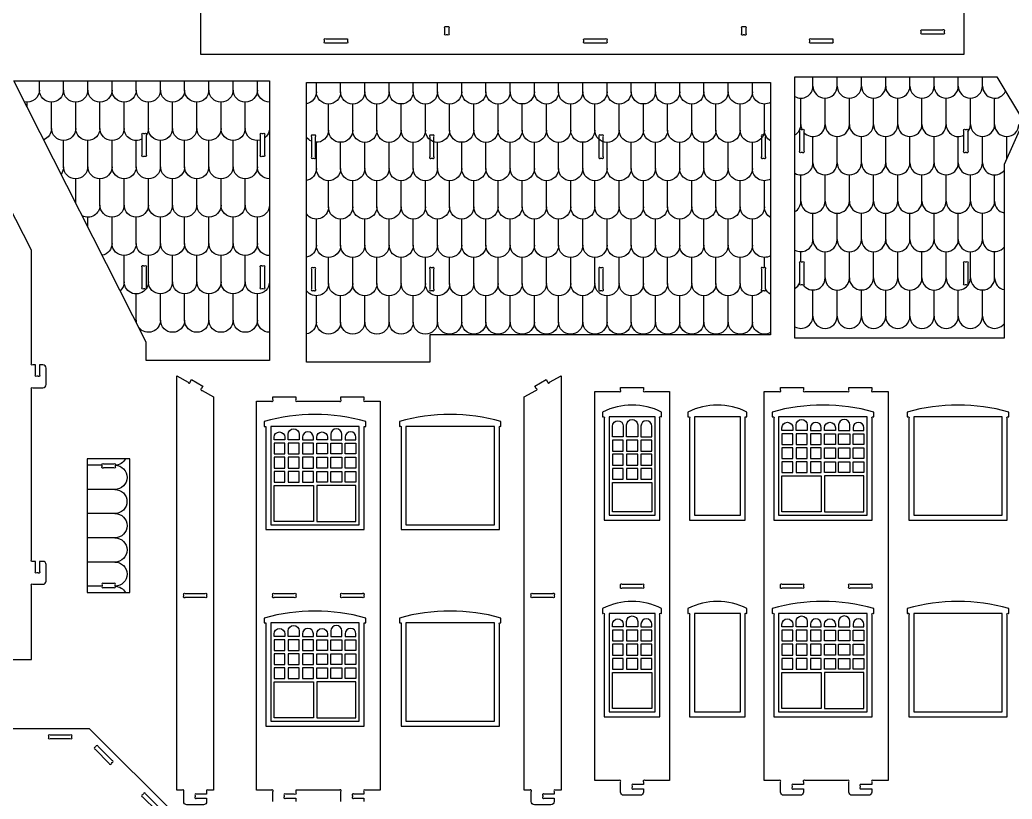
# Model space of a CAD drawing. Extents: x -1973 to 2178, y -1696 to 1934.
# Drawn here: x -930 to 524, y -1117 to 25 of the extents above; entities that cross this region are included whole.
import ezdxf

# ---------------------------------------------------------------- set-up
doc = ezdxf.new("R2010")
doc.units = 0
doc.header["$MEASUREMENT"] = 0
doc.layers.get('0').update_dxf_attribs({"linetype": 'CONTINUOUS'})

msp = doc.modelspace()

# ---------------------------------------------------------------- linework, layer by layer
for points in [[(452.9, 45.4), (452.9, -25.4), (-665, -25.4), (-665, 76.6)], [(231.9, -71.7), (231.9, -58)], [(267.4, -71.7), (267.4, -58)], [(302.9, -71.7), (302.9, -58)], [(338.4, -71.7), (338.4, -58)], [(373.9, -71.7), (373.9, -58)], [(409.3, -71.7), (409.3, -58)], [(444.8, -71.7), (444.8, -58)], [(480.3, -71.7), (480.3, -58)], [(-901.4, -77.5), (-901.4, -63.8)], [(-866, -77.5), (-866, -63.8)], [(-830.5, -77.5), (-830.5, -63.8)], [(-795, -77.5), (-795, -63.8)], [(-759.5, -77.5), (-759.5, -63.8)], [(-724, -77.5), (-724, -63.8)], [(-688.6, -77.5), (-688.6, -63.8)], [(-653.1, -77.5), (-653.1, -63.8)], [(-617.6, -77.5), (-617.6, -63.8)], [(-582.1, -77.5), (-582.1, -63.8)], [(-495.6, -80.2), (-495.6, -66.5)], [(-460.1, -80.2), (-460.1, -66.5)], [(-424.6, -80.2), (-424.6, -66.5)], [(-389.1, -80.2), (-389.1, -66.5)], [(-353.7, -80.2), (-353.7, -66.5)], [(-318.2, -80.2), (-318.2, -66.5)], [(-282.7, -80.2), (-282.7, -66.5)], [(-247.2, -80.2), (-247.2, -66.5)], [(-211.7, -80.2), (-211.7, -66.5)], [(-176.3, -80.2), (-176.3, -66.5)], [(-140.8, -80.2), (-140.8, -66.5)], [(-105.3, -80.2), (-105.3, -66.5)], [(-69.8, -80.2), (-69.8, -66.5)], [(-34.3, -80.2), (-34.3, -66.5)], [(1.1, -80.2), (1.1, -66.5)], [(36.6, -80.2), (36.6, -66.5)], [(72.1, -80.2), (72.1, -66.5)], [(107.6, -80.2), (107.6, -66.5)], [(143.1, -80.2), (143.1, -66.5)], [(-919.2, -102.7), (-919.2, -95.2)], [(-883.7, -133.7), (-883.7, -95.2)], [(-848.2, -133.7), (-848.2, -95.2)], [(-812.7, -133.7), (-812.7, -95.2)], [(-777.3, -133.7), (-777.3, -95.2)], [(-741.8, -133.7), (-741.8, -95.2)], [(-706.3, -133.7), (-706.3, -95.2)], [(-670.8, -133.7), (-670.8, -95.2)], [(-635.3, -133.7), (-635.3, -95.2)], [(-599.9, -133.7), (-599.9, -95.2)], [(-477.8, -136.4), (-477.8, -97.9)], [(-442.4, -136.4), (-442.4, -97.9)], [(-406.9, -136.4), (-406.9, -97.9)], [(-371.4, -136.4), (-371.4, -97.9)], [(-335.9, -136.4), (-335.9, -97.9)], [(-300.4, -136.4), (-300.4, -97.9)], [(-265, -136.4), (-265, -97.9)], [(-229.5, -136.4), (-229.5, -97.9)], [(-194, -136.4), (-194, -97.9)], [(-158.5, -136.4), (-158.5, -97.9)], [(-123, -136.4), (-123, -97.9)], [(-87.6, -136.4), (-87.6, -97.9)], [(-52.1, -136.4), (-52.1, -97.9)], [(-16.6, -136.4), (-16.6, -97.9)], [(18.9, -136.4), (18.9, -97.9)], [(54.4, -136.4), (54.4, -97.9)], [(89.8, -136.4), (89.8, -97.9)], [(125.3, -136.4), (125.3, -97.9)], [(160.8, -136.4), (160.8, -97.9)], [(214.2, -127.9), (214.2, -89.5)], [(249.7, -127.9), (249.7, -89.5)], [(285.2, -127.9), (285.2, -89.5)], [(320.6, -127.9), (320.6, -89.5)], [(356.1, -127.9), (356.1, -89.5)], [(391.6, -127.9), (391.6, -89.5)], [(427.1, -127.9), (427.1, -89.5)], [(462.6, -127.9), (462.6, -89.5)], [(498, -127.9), (498, -89.5)], [(-866, -189.9), (-866, -151.5)], [(-830.5, -189.9), (-830.5, -151.5)], [(-795, -189.9), (-795, -151.5)], [(-759.5, -189.9), (-759.5, -151.5)], [(-724, -189.9), (-724, -151.5)], [(-688.6, -189.9), (-688.6, -151.5)], [(-653.1, -189.9), (-653.1, -151.5)], [(-617.6, -189.9), (-617.6, -151.5)], [(-582.1, -189.9), (-582.1, -151.5)], [(-495.6, -192.6), (-495.6, -154.2)], [(-460.1, -192.6), (-460.1, -154.2)], [(-424.6, -192.6), (-424.6, -154.2)], [(-389.1, -192.6), (-389.1, -154.2)], [(-353.7, -192.6), (-353.7, -154.2)], [(-318.2, -192.6), (-318.2, -154.2)], [(-282.7, -192.6), (-282.7, -154.2)], [(-247.2, -192.6), (-247.2, -154.2)], [(-211.7, -192.6), (-211.7, -154.2)], [(-176.3, -192.6), (-176.3, -154.2)], [(-140.8, -192.6), (-140.8, -154.2)], [(-105.3, -192.6), (-105.3, -154.2)], [(-69.8, -192.6), (-69.8, -154.2)], [(-34.3, -192.6), (-34.3, -154.2)], [(1.1, -192.6), (1.1, -154.2)], [(36.6, -192.6), (36.6, -154.2)], [(72.1, -192.6), (72.1, -154.2)], [(107.6, -192.6), (107.6, -154.2)], [(143.1, -192.6), (143.1, -154.2)], [(231.9, -184.1), (231.9, -145.7)], [(267.4, -184.1), (267.4, -145.7)], [(302.9, -184.1), (302.9, -145.7)], [(338.4, -184.1), (338.4, -145.7)], [(373.9, -184.1), (373.9, -145.7)], [(409.3, -184.1), (409.3, -145.7)], [(444.8, -184.1), (444.8, -145.7)], [(480.3, -184.1), (480.3, -145.7)], [(515.8, -177.8), (515.8, -145.7)], [(214.2, -240.3), (214.2, -201.9)], [(249.7, -240.3), (249.7, -201.9)], [(285.2, -240.3), (285.2, -201.9)], [(320.6, -240.3), (320.6, -201.9)], [(356.1, -240.3), (356.1, -201.9)], [(391.6, -240.3), (391.6, -201.9)], [(427.1, -240.3), (427.1, -201.9)], [(462.6, -240.3), (462.6, -201.9)], [(498, -240.3), (498, -201.9)], [(-848.2, -242.9), (-848.2, -207.7)], [(-812.7, -246.1), (-812.7, -207.7)], [(-777.3, -246.1), (-777.3, -207.7)], [(-741.8, -246.1), (-741.8, -207.7)], [(-706.3, -246.1), (-706.3, -207.7)], [(-670.8, -246.1), (-670.8, -207.7)], [(-635.3, -246.1), (-635.3, -207.7)], [(-599.9, -246.1), (-599.9, -207.7)], [(-477.8, -248.8), (-477.8, -210.4)], [(-442.4, -248.8), (-442.4, -210.4)], [(-406.9, -248.8), (-406.9, -210.4)], [(-371.4, -248.8), (-371.4, -210.4)], [(-335.9, -248.8), (-335.9, -210.4)], [(-300.4, -248.8), (-300.4, -210.4)], [(-265, -248.8), (-265, -210.4)], [(-229.5, -248.8), (-229.5, -210.4)], [(-194, -248.8), (-194, -210.4)], [(-158.5, -248.8), (-158.5, -210.4)], [(-123, -248.8), (-123, -210.4)], [(-87.6, -248.8), (-87.6, -210.4)], [(-52.1, -248.8), (-52.1, -210.4)], [(-16.6, -248.8), (-16.6, -210.4)], [(18.9, -248.8), (18.9, -210.4)], [(54.4, -248.8), (54.4, -210.4)], [(89.8, -248.8), (89.8, -210.4)], [(125.3, -248.8), (125.3, -210.4)], [(160.8, -248.8), (160.8, -210.4)], [(231.9, -296.6), (231.9, -258.1)], [(267.4, -296.6), (267.4, -258.1)], [(302.9, -296.6), (302.9, -258.1)], [(338.4, -296.6), (338.4, -258.1)], [(373.9, -296.6), (373.9, -258.1)], [(409.3, -296.6), (409.3, -258.1)], [(444.8, -296.6), (444.8, -258.1)], [(480.3, -296.6), (480.3, -258.1)], [(-830.5, -277.9), (-830.5, -263.9)], [(-795, -302.3), (-795, -263.9)], [(-759.5, -302.3), (-759.5, -263.9)], [(-724, -302.3), (-724, -263.9)], [(-688.6, -302.3), (-688.6, -263.9)], [(-653.1, -302.3), (-653.1, -263.9)], [(-617.6, -302.3), (-617.6, -263.9)], [(-582.1, -302.3), (-582.1, -263.9)], [(-495.6, -305), (-495.6, -266.6)], [(-460.1, -305), (-460.1, -266.6)], [(-424.6, -305), (-424.6, -266.6)], [(-389.1, -305), (-389.1, -266.6)], [(-353.7, -305), (-353.7, -266.6)], [(-318.2, -305), (-318.2, -266.6)], [(-282.7, -305), (-282.7, -266.6)], [(-247.2, -305), (-247.2, -266.6)], [(-211.7, -305), (-211.7, -266.6)], [(-176.3, -305), (-176.3, -266.6)], [(-140.8, -305), (-140.8, -266.6)], [(-105.3, -305), (-105.3, -266.6)], [(-69.8, -305), (-69.8, -266.6)], [(-34.3, -305), (-34.3, -266.6)], [(1.1, -305), (1.1, -266.6)], [(36.6, -305), (36.6, -266.6)], [(72.1, -305), (72.1, -266.6)], [(107.6, -305), (107.6, -266.6)], [(143.1, -305), (143.1, -266.6)], [(214.2, -329.3), (214.2, -314.3)], [(249.7, -352.8), (249.7, -314.3)], [(285.2, -352.8), (285.2, -314.3)], [(320.6, -352.8), (320.6, -314.3)], [(356.1, -352.8), (356.1, -314.3)], [(391.6, -352.8), (391.6, -314.3)], [(427.1, -352.8), (427.1, -314.3)], [(462.6, -352.8), (462.6, -314.3)], [(498, -352.8), (498, -314.3)], [(-777.3, -358.5), (-777.3, -320.1)], [(-741.8, -358.5), (-741.8, -320.1)], [(-706.3, -358.5), (-706.3, -320.1)], [(-670.8, -358.5), (-670.8, -320.1)], [(-635.3, -358.5), (-635.3, -320.1)], [(-599.9, -358.5), (-599.9, -320.1)], [(-477.8, -361.2), (-477.8, -322.8)], [(-442.4, -361.2), (-442.4, -322.8)], [(-406.9, -361.2), (-406.9, -322.8)], [(-371.4, -361.2), (-371.4, -322.8)], [(-335.9, -361.2), (-335.9, -322.8)], [(-300.4, -361.2), (-300.4, -322.8)], [(-265, -361.2), (-265, -322.8)], [(-229.5, -361.2), (-229.5, -322.8)], [(-194, -361.2), (-194, -322.8)], [(-158.5, -361.2), (-158.5, -322.8)], [(-123, -361.2), (-123, -322.8)], [(-87.6, -361.2), (-87.6, -322.8)], [(-52.1, -361.2), (-52.1, -322.8)], [(-16.6, -361.2), (-16.6, -322.8)], [(18.9, -361.2), (18.9, -322.8)], [(54.4, -361.2), (54.4, -322.8)], [(89.8, -361.2), (89.8, -322.8)], [(125.3, -361.2), (125.3, -322.8)], [(160.8, -337.8), (160.8, -322.8)], [(-759.5, -414.8), (-759.5, -376.3)], [(-724, -414.8), (-724, -376.3)], [(-688.6, -414.8), (-688.6, -376.3)], [(-653.1, -414.8), (-653.1, -376.3)], [(-617.6, -414.8), (-617.6, -376.3)], [(-582.1, -414.8), (-582.1, -376.3)], [(231.9, -409), (231.9, -370.5)], [(267.4, -409), (267.4, -370.5)], [(302.9, -409), (302.9, -370.5)], [(338.4, -409), (338.4, -370.5)], [(373.9, -409), (373.9, -370.5)], [(409.3, -409), (409.3, -370.5)], [(444.8, -409), (444.8, -370.5)], [(480.3, -409), (480.3, -370.5)], [(-495.6, -417.5), (-495.6, -379)], [(-460.1, -417.5), (-460.1, -379)], [(-424.6, -417.5), (-424.6, -379)], [(-389.1, -417.5), (-389.1, -379)], [(-353.7, -417.5), (-353.7, -379)], [(-318.2, -417.5), (-318.2, -379)], [(-282.7, -417.5), (-282.7, -379)], [(-247.2, -417.5), (-247.2, -379)], [(-211.7, -417.5), (-211.7, -379)], [(-176.3, -417.5), (-176.3, -379)], [(-140.8, -417.5), (-140.8, -379)], [(-105.3, -417.5), (-105.3, -379)], [(-69.8, -417.5), (-69.8, -379)], [(-34.3, -417.5), (-34.3, -379)], [(1.1, -417.5), (1.1, -379)], [(36.6, -417.5), (36.6, -379)], [(72.1, -417.5), (72.1, -379)], [(107.6, -417.5), (107.6, -379)], [(143.1, -417.5), (143.1, -379)], [(-809.6, -627.3), (-831.2, -627.3)], [(-790.8, -662.8), (-831.2, -662.8)], [(-790.8, -698.2), (-831.2, -698.2)], [(-790.8, -733.7), (-831.2, -733.7)], [(-790.8, -769.2), (-831.2, -769.2)], [(-809.6, -804.7), (-831.2, -804.7)]]:
    msp.add_lwpolyline(points)
for points in [[(-301.4, 13.3), (-301.4, 5.6, -1), (-303.5, 3.4), (-305.3, 3.4, -1), (-307.4, 5.6), (-307.4, 13.3, -1), (-305.3, 15.4), (-303.5, 15.4, -1)], [(133.6, 13.3), (133.6, 5.6, -1), (131.5, 3.4), (129.7, 3.4, -1), (127.6, 5.6), (127.6, 13.3, -1), (129.7, 15.4), (131.5, 15.4, -1)], [(421.9, 4.6), (392.6, 4.6, -1), (390.5, 6.8), (390.5, 8.5, -1), (392.6, 10.6), (421.9, 10.6, -1), (424.1, 8.5), (424.1, 6.8, -1)], [(-481.7, -2.6), (-452.3, -2.6, -1), (-450.2, -4.7), (-450.2, -6.4, -1), (-452.3, -8.6), (-481.7, -8.6, -1), (-483.8, -6.4), (-483.8, -4.7, -1)], [(-101.6, -2.6), (-72.2, -2.6, -1), (-70.1, -4.7), (-70.1, -6.4, -1), (-72.2, -8.6), (-101.6, -8.6, -1), (-103.7, -6.4), (-103.7, -4.7, -1)], [(229.3, -2.6), (258.7, -2.6, -1), (260.8, -4.7), (260.8, -6.4, -1), (258.7, -8.6), (229.3, -8.6, -1), (227.2, -6.4), (227.2, -4.7, -1)], [(-744.9, -143.2), (-744.9, -172.6, -1), (-747, -174.7), (-748.8, -174.7, -1), (-750.9, -172.6), (-750.9, -143.2, -1), (-748.8, -141.1), (-747, -141.1, -1)], [(-571.6, -143.2), (-571.6, -172.6, -1), (-573.7, -174.7), (-575.5, -174.7, -1), (-577.6, -172.6), (-577.6, -143.2, -1), (-575.5, -141.1), (-573.7, -141.1, -1)], [(-502.9, -145.9), (-502.9, -175.3, 1), (-500.8, -177.4), (-499, -177.4, 1), (-496.9, -175.3), (-496.9, -145.9, 1), (-499, -143.8), (-500.8, -143.8, 1)], [(-329.6, -145.9), (-329.6, -175.3, 1), (-327.4, -177.4), (-325.7, -177.4, 1), (-323.6, -175.3), (-323.6, -145.9, 1), (-325.7, -143.8), (-327.4, -143.8, 1)], [(-81.6, -145.9), (-81.6, -175.3, 1), (-79.4, -177.4), (-77.7, -177.4, 1), (-75.6, -175.3), (-75.6, -145.9, 1), (-77.7, -143.8), (-79.4, -143.8, 1)], [(156.4, -145.9), (156.4, -175.3, 1), (158.6, -177.4), (160.3, -177.4, 1), (162.4, -175.3), (162.4, -145.9, 1), (160.3, -143.8), (158.6, -143.8, 1)], [(218.6, -137.4), (218.6, -166.8, -1), (216.4, -168.9), (214.7, -168.9, -1), (212.6, -166.8), (212.6, -137.4, -1), (214.7, -135.3), (216.4, -135.3, -1)], [(458.8, -137.4), (458.8, -166.8, -1), (456.7, -168.9), (454.9, -168.9, -1), (452.8, -166.8), (452.8, -137.4, -1), (454.9, -135.3), (456.7, -135.3, -1)], [(218.6, -331.4), (218.6, -360.8, -1), (216.4, -362.9), (214.7, -362.9, -1), (212.6, -360.8), (212.6, -331.4, -1), (214.7, -329.3), (216.4, -329.3, -1)], [(458.8, -331.4), (458.8, -360.8, -1), (456.7, -362.9), (454.9, -362.9, -1), (452.8, -360.8), (452.8, -331.4, -1), (454.9, -329.3), (456.7, -329.3, -1)], [(-744.9, -337.2), (-744.9, -366.6, -1), (-747, -368.7), (-748.8, -368.7, -1), (-750.9, -366.6), (-750.9, -337.2, -1), (-748.8, -335.1), (-747, -335.1, -1)], [(-571.6, -337.2), (-571.6, -366.6, -1), (-573.7, -368.7), (-575.5, -368.7, -1), (-577.6, -366.6), (-577.6, -337.2, -1), (-575.5, -335.1), (-573.7, -335.1, -1)], [(-502.9, -339.9), (-502.9, -369.3, 1), (-500.8, -371.4), (-499, -371.4, 1), (-496.9, -369.3), (-496.9, -339.9, 1), (-499, -337.8), (-500.8, -337.8, 1)], [(-329.6, -339.9), (-329.6, -369.3, 1), (-327.4, -371.4), (-325.7, -371.4, 1), (-323.6, -369.3), (-323.6, -339.9, 1), (-325.7, -337.8), (-327.4, -337.8, 1)], [(-81.6, -339.9), (-81.6, -369.3, 1), (-79.4, -371.4), (-77.7, -371.4, 1), (-75.6, -369.3), (-75.6, -339.9, 1), (-77.7, -337.8), (-79.4, -337.8, 1)], [(156.4, -339.9), (156.4, -369.3, 1), (158.6, -371.4), (160.3, -371.4, 1), (162.4, -369.3), (162.4, -339.9, 1), (160.3, -337.8), (158.6, -337.8, 1)], [(-646.2, -1103.3), (-654.3, -1103.3, 1), (-656.4, -1105.4), (-656.4, -1109.3), (-671.1, -1109.3, 1), (-673.2, -1111.4), (-673.2, -1113.2, 1), (-671.1, -1115.3), (-656.4, -1115.3), (-656.4, -1120.1, -0.414214), (-661.2, -1124.9), (-685.2, -1124.9, -0.414214), (-690, -1120.1), (-690, -1105.4, 1), (-692.1, -1103.3), (-700.2, -1103.3), (-700.2, -496.1), (-683.3, -505.8, 1), (-680.4, -505.1), (-678.5, -501.7), (-661.9, -511.3), (-663.8, -514.7, 1), (-663, -517.6), (-646.2, -527.3)], [(-158.8, -501.7), (-156.8, -505.1, 1), (-153.9, -505.8), (-137.1, -496.1), (-137.1, -1103.3), (-145.2, -1103.3, 1), (-147.3, -1105.4), (-147.3, -1109.3), (-162, -1109.3, 1), (-164.1, -1111.4), (-164.1, -1113.2, 1), (-162, -1115.3), (-147.3, -1115.3), (-147.3, -1120.1, -0.414214), (-152.1, -1124.9), (-176.1, -1124.9, -0.414214), (-180.9, -1120.1), (-180.9, -1105.4, 1), (-183, -1103.3), (-191.1, -1103.3), (-191.1, -527.3), (-174.2, -517.6, 1), (-173.5, -514.7), (-175.4, -511.3)], [(-49.9, -1106.2), (-49.9, -1091.5, 1), (-52, -1089.4), (-87.7, -1089.4), (-87.7, -519.4), (-52, -519.4, 1), (-49.9, -517.2), (-49.9, -513.4), (-16.3, -513.4), (-16.3, -517.2, 1), (-14.1, -519.4), (21.6, -519.4), (21.6, -1089.4), (-14.1, -1089.4, 1), (-16.3, -1091.5), (-16.3, -1095.4), (-30.9, -1095.4, 1), (-33.1, -1097.5), (-33.1, -1099.2, 1), (-30.9, -1101.4), (-16.3, -1101.4), (-16.3, -1106.2, -0.414214), (-21.1, -1111), (-45.1, -1111, -0.414214)], [(289.1, -1111, -0.414214), (284.3, -1106.2), (284.3, -1091.5, 1), (282.2, -1089.4), (220.3, -1089.4, 1), (218.1, -1091.5), (218.1, -1095.4), (203.5, -1095.4, 1), (201.3, -1097.5), (201.3, -1099.2, 1), (203.5, -1101.4), (218.1, -1101.4), (218.1, -1106.2, -0.414214), (213.3, -1111), (189.3, -1111, -0.414214), (184.5, -1106.2), (184.5, -1091.5, 1), (182.4, -1089.4), (160.5, -1089.4), (160.5, -519.4), (182.4, -519.4, 1), (184.5, -517.2), (184.5, -513.4), (218.1, -513.4), (218.1, -517.2, 1), (220.3, -519.4), (282.2, -519.4, 1), (284.3, -517.2), (284.3, -513.4), (317.9, -513.4), (317.9, -517.2, 1), (320, -519.4), (341.9, -519.4), (341.9, -1089.4), (320, -1089.4, 1), (317.9, -1091.5), (317.9, -1095.4), (303.2, -1095.4, 1), (301.1, -1097.5), (301.1, -1099.2, 1), (303.2, -1101.4), (317.9, -1101.4), (317.9, -1106.2, -0.414214), (313.1, -1111)], [(-76.3, -556.6), (-76, -556.6, -1), (-73.9, -558.7), (-73.9, -707.8), (7.7, -707.8), (7.7, -558.7, -1), (9.9, -556.6), (10.1, -556.6), (10.1, -549.4, 0.238913), (-76.3, -549.4)], [(48.7, -556.6), (49, -556.6, -1), (51.1, -558.7), (51.1, -707.8), (132.7, -707.8), (132.7, -558.7, -1), (134.9, -556.6), (135.1, -556.6), (135.1, -549.4, 0.238913), (48.7, -549.4)], [(172, -556.6), (172.3, -556.6, -1), (174.4, -558.7), (174.4, -707.8), (318.4, -707.8), (318.4, -558.7, -1), (320.5, -556.6), (320.8, -556.6), (320.8, -549.4, 0.138723), (172, -549.4)], [(370, -556.6), (370.3, -556.6, -1), (372.4, -558.7), (372.4, -707.8), (516.4, -707.8), (516.4, -558.7, -1), (518.5, -556.6), (518.8, -556.6), (518.8, -549.4, 0.138723), (370, -549.4)], [(-569.6, -570.5), (-569.6, -721.7), (-425.6, -721.7), (-425.6, -570.5), (-423.2, -570.5), (-423.2, -563.3, 0.138723), (-572, -563.3), (-572, -570.5)], [(-374, -570.5), (-373.7, -570.5, -1), (-371.6, -572.6), (-371.6, -721.7), (-227.6, -721.7), (-227.6, -572.6, -1), (-225.5, -570.5), (-225.2, -570.5), (-225.2, -563.3, 0.138723), (-374, -563.3)], [(-46, -570), (-46, -585.9), (-61.9, -585.9), (-61.9, -570, -1)], [(-41.2, -585.9), (-41.2, -568.3, -1), (-24.9, -568.3), (-24.9, -585.9)], [(-20.1, -570), (-20.1, -585.9), (-4.3, -585.9), (-4.3, -570, 1)], [(202.3, -572.4), (202.3, -576.3), (186.4, -576.3), (186.4, -572.4, -1)], [(207.1, -576.3), (207.1, -568.3, -1), (223.4, -568.3), (223.4, -576.3)], [(228.2, -572.4), (228.2, -576.3), (244, -576.3), (244, -572.4, 1)], [(264.7, -572.4), (264.7, -576.3), (248.8, -576.3), (248.8, -572.4, -1)], [(285.8, -576.3), (285.8, -568.3, 1), (269.5, -568.3), (269.5, -576.3)], [(290.6, -572.4), (290.6, -576.3), (306.4, -576.3), (306.4, -572.4, 1)], [(-541.8, -586.4), (-541.8, -590.2), (-557.6, -590.2), (-557.6, -586.4, -1)], [(-537, -590.2), (-537, -582.2, -1), (-520.7, -582.2), (-520.7, -590.2)], [(-515.9, -586.4), (-515.9, -590.2), (-500, -590.2), (-500, -586.4, 1)], [(-479.4, -586.4), (-479.4, -590.2), (-495.2, -590.2), (-495.2, -586.4, -1)], [(-458.3, -590.2), (-458.3, -582.2, 1), (-474.6, -582.2), (-474.6, -590.2)], [(-453.5, -586.4), (-453.5, -590.2), (-437.6, -590.2), (-437.6, -586.4, 1)], [(-807.5, -625.3), (-792.6, -625.3, -1), (-790.4, -627.4), (-790.4, -629.2, -1), (-792.6, -631.3), (-807.5, -631.3, -1), (-809.6, -629.2), (-809.6, -627.4, -1)], [(-807.5, -806.7), (-792.6, -806.7, 1), (-790.4, -804.5), (-790.4, -802.8, 1), (-792.6, -800.7), (-807.5, -800.7, 1), (-809.6, -802.8), (-809.6, -804.5, 1)], [(-47.7, -801.4), (-18.4, -801.4, -1), (-16.3, -803.5), (-16.3, -805.2, -1), (-18.4, -807.4), (-47.7, -807.4, -1), (-49.9, -805.2), (-49.9, -803.5, -1)], [(186.7, -801.4), (216, -801.4, -1), (218.1, -803.5), (218.1, -805.2, -1), (216, -807.4), (186.7, -807.4, -1), (184.5, -805.2), (184.5, -803.5, -1)], [(286.4, -801.4), (315.8, -801.4, -1), (317.9, -803.5), (317.9, -805.2, -1), (315.8, -807.4), (286.4, -807.4, -1), (284.3, -805.2), (284.3, -803.5, -1)], [(-687.9, -815.3), (-658.5, -815.3, -1), (-656.4, -817.4), (-656.4, -819.2, -1), (-658.5, -821.3), (-687.9, -821.3, -1), (-690, -819.2), (-690, -817.4, -1)], [(-557.4, -815.3), (-528, -815.3, -1), (-525.9, -817.4), (-525.9, -819.2, -1), (-528, -821.3), (-557.4, -821.3, -1), (-559.5, -819.2), (-559.5, -817.4, -1)], [(-457.6, -815.3), (-428.3, -815.3, -1), (-426.1, -817.4), (-426.1, -819.2, -1), (-428.3, -821.3), (-457.6, -821.3, -1), (-459.7, -819.2), (-459.7, -817.4, -1)], [(-149.4, -821.3), (-178.8, -821.3, -1), (-180.9, -819.2), (-180.9, -817.4, -1), (-178.8, -815.3), (-149.4, -815.3, -1), (-147.3, -817.4), (-147.3, -819.2, -1)], [(-76.3, -844.6), (-76, -844.6, -1), (-73.9, -846.7), (-73.9, -995.8), (7.7, -995.8), (7.7, -846.7, -1), (9.9, -844.6), (10.1, -844.6), (10.1, -837.4, 0.238913), (-76.3, -837.4)], [(48.7, -844.6), (49, -844.6, -1), (51.1, -846.7), (51.1, -995.8), (132.7, -995.8), (132.7, -846.7, -1), (134.9, -844.6), (135.1, -844.6), (135.1, -837.4, 0.238913), (48.7, -837.4)], [(172, -844.6), (172.3, -844.6, -1), (174.4, -846.7), (174.4, -995.8), (318.4, -995.8), (318.4, -846.7, -1), (320.5, -844.6), (320.8, -844.6), (320.8, -837.4, 0.138723), (172, -837.4)], [(370, -844.6), (370.3, -844.6, -1), (372.4, -846.7), (372.4, -995.8), (516.4, -995.8), (516.4, -846.7, -1), (518.5, -844.6), (518.8, -844.6), (518.8, -837.4, 0.138723), (370, -837.4)], [(-569.6, -858.5), (-569.6, -1009.7), (-425.6, -1009.7), (-425.6, -858.5), (-423.2, -858.5), (-423.2, -851.3, 0.138723), (-572, -851.3), (-572, -858.5)], [(-374, -858.5), (-373.7, -858.5, -1), (-371.6, -860.6), (-371.6, -1009.7), (-227.6, -1009.7), (-227.6, -860.6, -1), (-225.5, -858.5), (-225.2, -858.5), (-225.2, -851.3, 0.138723), (-374, -851.3)], [(-46, -860.4), (-46, -864.3), (-61.9, -864.3), (-61.9, -860.4, -1)], [(-41.2, -864.3), (-41.2, -856.3, -1), (-24.9, -856.3), (-24.9, -864.3)], [(-20.1, -860.4), (-20.1, -864.3), (-4.3, -864.3), (-4.3, -860.4, 1)], [(202.3, -860.4), (202.3, -864.3), (186.4, -864.3), (186.4, -860.4, -1)], [(207.1, -864.3), (207.1, -856.3, -1), (223.4, -856.3), (223.4, -864.3)], [(228.2, -860.4), (228.2, -864.3), (244, -864.3), (244, -860.4, 1)], [(264.7, -860.4), (264.7, -864.3), (248.8, -864.3), (248.8, -860.4, -1)], [(285.8, -864.3), (285.8, -856.3, 1), (269.5, -856.3), (269.5, -864.3)], [(290.6, -860.4), (290.6, -864.3), (306.4, -864.3), (306.4, -860.4, 1)], [(-541.8, -874.4), (-541.8, -878.2), (-557.6, -878.2), (-557.6, -874.4, -1)], [(-537, -878.2), (-537, -870.2, -1), (-520.7, -870.2), (-520.7, -878.2)], [(-515.9, -874.4), (-515.9, -878.2), (-500, -878.2), (-500, -874.4, 1)], [(-479.4, -874.4), (-479.4, -878.2), (-495.2, -878.2), (-495.2, -874.4, -1)], [(-458.3, -878.2), (-458.3, -870.2, 1), (-474.6, -870.2), (-474.6, -878.2)], [(-453.5, -874.4), (-453.5, -878.2), (-437.6, -878.2), (-437.6, -874.4, 1)], [(-885.7, -1022.5), (-856.3, -1022.5, -1), (-854.2, -1024.6), (-854.2, -1026.4, -1), (-856.3, -1028.5), (-885.7, -1028.5, -1), (-887.8, -1026.4), (-887.8, -1024.6, -1)], [(-818.5, -1039.4), (-819.8, -1040.6, 1), (-819.8, -1043.6), (-799, -1064.4, 1), (-796, -1064.4), (-794.7, -1063.1, 1), (-794.7, -1060.1), (-815.5, -1039.4, 1)], [(-750.2, -1113.2), (-729.4, -1134, 1), (-726.4, -1134), (-725.2, -1132.7, 1), (-725.2, -1129.7), (-745.9, -1109, 1), (-748.9, -1109), (-750.2, -1110.2, 1)]]:
    msp.add_lwpolyline(points, format="xyb", close=True)
for points in [[(511.8, -186.7), (511.8, -441.1), (205.4, -441.1), (205.4, -58), (501.1, -58), (540.5, -122.9)], [(-744.9, -446.9), (-938.9, -63.8), (-564.4, -63.8), (-564.4, -473.8), (-744.9, -473.8)], [(169.6, -436.3), (-148.2, -436.3), (-329.6, -436.3), (-329.6, -476.5), (-510.1, -476.5), (-510.1, -66.5), (169.6, -66.5)], [(0.5, -556.6), (-66.7, -556.6), (-66.7, -700.6), (0.5, -700.6)], [(125.5, -556.6), (58.3, -556.6), (58.3, -700.6), (125.5, -700.6)], [(311.2, -556.6), (181.6, -556.6), (181.6, -700.6), (311.2, -700.6)], [(509.2, -556.6), (379.6, -556.6), (379.6, -700.6), (509.2, -700.6)], [(-432.8, -570.5), (-562.4, -570.5), (-562.4, -714.5), (-432.8, -714.5)], [(-234.8, -570.5), (-364.4, -570.5), (-364.4, -714.5), (-234.8, -714.5)], [(186.4, -596.9), (202.3, -596.9), (202.3, -581.1), (186.4, -581.1)], [(207.1, -596.9), (223.4, -596.9), (223.4, -581.1), (207.1, -581.1)], [(228.2, -596.9), (244, -596.9), (244, -581.1), (228.2, -581.1)], [(264.7, -596.9), (248.8, -596.9), (248.8, -581.1), (264.7, -581.1)], [(285.8, -596.9), (269.5, -596.9), (269.5, -581.1), (285.8, -581.1)], [(306.4, -596.9), (290.6, -596.9), (290.6, -581.1), (306.4, -581.1)], [(-557.6, -610.8), (-541.8, -610.8), (-541.8, -595), (-557.6, -595)], [(-537, -610.8), (-520.7, -610.8), (-520.7, -595), (-537, -595)], [(-515.9, -610.8), (-500, -610.8), (-500, -595), (-515.9, -595)], [(-479.4, -610.8), (-495.2, -610.8), (-495.2, -595), (-479.4, -595)], [(-458.3, -610.8), (-474.6, -610.8), (-474.6, -595), (-458.3, -595)], [(-437.6, -610.8), (-453.5, -610.8), (-453.5, -595), (-437.6, -595)], [(-61.9, -606.5), (-46, -606.5), (-46, -590.7), (-61.9, -590.7)], [(-41.2, -606.5), (-24.9, -606.5), (-24.9, -590.7), (-41.2, -590.7)], [(-20.1, -606.5), (-4.3, -606.5), (-4.3, -590.7), (-20.1, -590.7)], [(186.4, -617.6), (202.3, -617.6), (202.3, -601.7), (186.4, -601.7)], [(207.1, -617.6), (223.4, -617.6), (223.4, -601.7), (207.1, -601.7)], [(228.2, -617.6), (244, -617.6), (244, -601.7), (228.2, -601.7)], [(264.7, -617.6), (248.8, -617.6), (248.8, -601.7), (264.7, -601.7)], [(285.8, -617.6), (269.5, -617.6), (269.5, -601.7), (285.8, -601.7)], [(306.4, -617.6), (290.6, -617.6), (290.6, -601.7), (306.4, -601.7)], [(-831.2, -813.9), (-768.9, -813.9), (-768.9, -618.1), (-831.2, -618.1)], [(-557.6, -631.5), (-541.8, -631.5), (-541.8, -615.6), (-557.6, -615.6)], [(-537, -631.5), (-520.7, -631.5), (-520.7, -615.6), (-537, -615.6)], [(-515.9, -631.5), (-500, -631.5), (-500, -615.6), (-515.9, -615.6)], [(-479.4, -631.5), (-495.2, -631.5), (-495.2, -615.6), (-479.4, -615.6)], [(-458.3, -631.5), (-474.6, -631.5), (-474.6, -615.6), (-458.3, -615.6)], [(-437.6, -631.5), (-453.5, -631.5), (-453.5, -615.6), (-437.6, -615.6)], [(-61.9, -627.2), (-46, -627.2), (-46, -611.3), (-61.9, -611.3)], [(-41.2, -627.2), (-24.9, -627.2), (-24.9, -611.3), (-41.2, -611.3)], [(-20.1, -627.2), (-4.3, -627.2), (-4.3, -611.3), (-20.1, -611.3)], [(186.4, -638.2), (202.3, -638.2), (202.3, -622.4), (186.4, -622.4)], [(207.1, -638.2), (223.4, -638.2), (223.4, -622.4), (207.1, -622.4)], [(228.2, -638.2), (244, -638.2), (244, -622.4), (228.2, -622.4)], [(264.7, -638.2), (248.8, -638.2), (248.8, -622.4), (264.7, -622.4)], [(285.8, -638.2), (269.5, -638.2), (269.5, -622.4), (285.8, -622.4)], [(306.4, -638.2), (290.6, -638.2), (290.6, -622.4), (306.4, -622.4)], [(-557.6, -652.1), (-541.8, -652.1), (-541.8, -636.3), (-557.6, -636.3)], [(-537, -652.1), (-520.7, -652.1), (-520.7, -636.3), (-537, -636.3)], [(-515.9, -652.1), (-500, -652.1), (-500, -636.3), (-515.9, -636.3)], [(-479.4, -652.1), (-495.2, -652.1), (-495.2, -636.3), (-479.4, -636.3)], [(-458.3, -652.1), (-474.6, -652.1), (-474.6, -636.3), (-458.3, -636.3)], [(-437.6, -652.1), (-453.5, -652.1), (-453.5, -636.3), (-437.6, -636.3)], [(-61.9, -647.8), (-46, -647.8), (-46, -632), (-61.9, -632)], [(-41.2, -647.8), (-24.9, -647.8), (-24.9, -632), (-41.2, -632)], [(-20.1, -647.8), (-4.3, -647.8), (-4.3, -632), (-20.1, -632)], [(-4.3, -695.8), (-61.9, -695.8), (-61.9, -652.6), (-4.3, -652.6)], [(244, -695.8), (186.4, -695.8), (186.4, -643), (244, -643)], [(248.8, -695.8), (306.4, -695.8), (306.4, -643), (248.8, -643)], [(-500, -709.7), (-557.6, -709.7), (-557.6, -656.9), (-500, -656.9)], [(-495.2, -709.7), (-437.6, -709.7), (-437.6, -656.9), (-495.2, -656.9)], [(0.5, -844.6), (-66.7, -844.6), (-66.7, -988.6), (0.5, -988.6)], [(125.5, -844.6), (58.3, -844.6), (58.3, -988.6), (125.5, -988.6)], [(311.2, -844.6), (181.6, -844.6), (181.6, -988.6), (311.2, -988.6)], [(509.2, -844.6), (379.6, -844.6), (379.6, -988.6), (509.2, -988.6)], [(-432.8, -858.5), (-562.4, -858.5), (-562.4, -1002.5), (-432.8, -1002.5)], [(-234.8, -858.5), (-364.4, -858.5), (-364.4, -1002.5), (-234.8, -1002.5)], [(-61.9, -884.9), (-46, -884.9), (-46, -869.1), (-61.9, -869.1)], [(-41.2, -884.9), (-24.9, -884.9), (-24.9, -869.1), (-41.2, -869.1)], [(-20.1, -884.9), (-4.3, -884.9), (-4.3, -869.1), (-20.1, -869.1)], [(186.4, -884.9), (202.3, -884.9), (202.3, -869.1), (186.4, -869.1)], [(207.1, -884.9), (223.4, -884.9), (223.4, -869.1), (207.1, -869.1)], [(228.2, -884.9), (244, -884.9), (244, -869.1), (228.2, -869.1)], [(264.7, -884.9), (248.8, -884.9), (248.8, -869.1), (264.7, -869.1)], [(285.8, -884.9), (269.5, -884.9), (269.5, -869.1), (285.8, -869.1)], [(306.4, -884.9), (290.6, -884.9), (290.6, -869.1), (306.4, -869.1)], [(-557.6, -898.8), (-541.8, -898.8), (-541.8, -883), (-557.6, -883)], [(-537, -898.8), (-520.7, -898.8), (-520.7, -883), (-537, -883)], [(-515.9, -898.8), (-500, -898.8), (-500, -883), (-515.9, -883)], [(-479.4, -898.8), (-495.2, -898.8), (-495.2, -883), (-479.4, -883)], [(-458.3, -898.8), (-474.6, -898.8), (-474.6, -883), (-458.3, -883)], [(-437.6, -898.8), (-453.5, -898.8), (-453.5, -883), (-437.6, -883)], [(-61.9, -905.6), (-46, -905.6), (-46, -889.7), (-61.9, -889.7)], [(-41.2, -905.6), (-24.9, -905.6), (-24.9, -889.7), (-41.2, -889.7)], [(-20.1, -905.6), (-4.3, -905.6), (-4.3, -889.7), (-20.1, -889.7)], [(186.4, -905.6), (202.3, -905.6), (202.3, -889.7), (186.4, -889.7)], [(207.1, -905.6), (223.4, -905.6), (223.4, -889.7), (207.1, -889.7)], [(228.2, -905.6), (244, -905.6), (244, -889.7), (228.2, -889.7)], [(264.7, -905.6), (248.8, -905.6), (248.8, -889.7), (264.7, -889.7)], [(285.8, -905.6), (269.5, -905.6), (269.5, -889.7), (285.8, -889.7)], [(306.4, -905.6), (290.6, -905.6), (290.6, -889.7), (306.4, -889.7)], [(-557.6, -919.5), (-541.8, -919.5), (-541.8, -903.6), (-557.6, -903.6)], [(-537, -919.5), (-520.7, -919.5), (-520.7, -903.6), (-537, -903.6)], [(-515.9, -919.5), (-500, -919.5), (-500, -903.6), (-515.9, -903.6)], [(-479.4, -919.5), (-495.2, -919.5), (-495.2, -903.6), (-479.4, -903.6)], [(-458.3, -919.5), (-474.6, -919.5), (-474.6, -903.6), (-458.3, -903.6)], [(-437.6, -919.5), (-453.5, -919.5), (-453.5, -903.6), (-437.6, -903.6)], [(-61.9, -926.2), (-46, -926.2), (-46, -910.4), (-61.9, -910.4)], [(-41.2, -926.2), (-24.9, -926.2), (-24.9, -910.4), (-41.2, -910.4)], [(-20.1, -926.2), (-4.3, -926.2), (-4.3, -910.4), (-20.1, -910.4)], [(186.4, -926.2), (202.3, -926.2), (202.3, -910.4), (186.4, -910.4)], [(207.1, -926.2), (223.4, -926.2), (223.4, -910.4), (207.1, -910.4)], [(228.2, -926.2), (244, -926.2), (244, -910.4), (228.2, -910.4)], [(264.7, -926.2), (248.8, -926.2), (248.8, -910.4), (264.7, -910.4)], [(285.8, -926.2), (269.5, -926.2), (269.5, -910.4), (285.8, -910.4)], [(306.4, -926.2), (290.6, -926.2), (290.6, -910.4), (306.4, -910.4)], [(-557.6, -940.1), (-541.8, -940.1), (-541.8, -924.3), (-557.6, -924.3)], [(-537, -940.1), (-520.7, -940.1), (-520.7, -924.3), (-537, -924.3)], [(-515.9, -940.1), (-500, -940.1), (-500, -924.3), (-515.9, -924.3)], [(-479.4, -940.1), (-495.2, -940.1), (-495.2, -924.3), (-479.4, -924.3)], [(-458.3, -940.1), (-474.6, -940.1), (-474.6, -924.3), (-458.3, -924.3)], [(-437.6, -940.1), (-453.5, -940.1), (-453.5, -924.3), (-437.6, -924.3)], [(-4.3, -983.8), (-61.9, -983.8), (-61.9, -931), (-4.3, -931)], [(244, -983.8), (186.4, -983.8), (186.4, -931), (244, -931)], [(248.8, -983.8), (306.4, -983.8), (306.4, -931), (248.8, -931)], [(-500, -997.7), (-557.6, -997.7), (-557.6, -944.9), (-500, -944.9)], [(-495.2, -997.7), (-437.6, -997.7), (-437.6, -944.9), (-495.2, -944.9)], [(-1973.2, -1152.7), (-1913.2, -1152.7), (-1913.2, -1075), (-1817.6, -979.4), (-1610.4, -979.4), (-1514.8, -1075), (-1514.8, -1092.7), (-1441.9, -1092.7), (-1317.1, -1092.7), (-1317.1, -1092.9), (-1091.8, -1092.7), (-1011.9, -1012.9), (-828.4, -1012.9), (-698.7, -1142.6), (-698.7, -1326.1), (-776.1, -1403.6), (-776.1, -1696.3), (-1913.2, -1696.3), (-1913.2, -1384.5), (-1973.2, -1384.5)]]:
    msp.add_lwpolyline(points, close=True)
for points in [[(205.4, -87.1, 0.576718), (231.9, -71.7, 1), (267.4, -71.7, 1), (302.9, -71.7, 1), (338.4, -71.7, 1), (373.9, -71.7, 1), (409.3, -71.7, 1), (444.8, -71.7, 1), (480.3, -71.7, 0.799485), (514.1, -79.3)], [(-564.4, -95.2, -0.414214), (-582.1, -77.5, -1), (-617.6, -77.5, -1), (-653.1, -77.5, -1), (-688.6, -77.5, -1), (-724, -77.5, -1), (-759.5, -77.5, -1), (-795, -77.5, -1), (-830.5, -77.5, -1), (-866, -77.5, -1), (-901.4, -77.5, -0.48284), (-923.2, -94.8)], [(169.6, -95.6, -0.576718), (143.1, -80.2, -1), (107.6, -80.2, -1), (72.1, -80.2, -1), (36.6, -80.2, -1), (1.1, -80.2, -1), (-34.3, -80.2, -1), (-69.8, -80.2, -1), (-105.3, -80.2, -1), (-140.8, -80.2, -1), (-176.3, -80.2, -1), (-211.7, -80.2, -1), (-247.2, -80.2, -1), (-282.7, -80.2, -1), (-318.2, -80.2, -1), (-353.7, -80.2, -1), (-389.1, -80.2, -1), (-424.6, -80.2, -1), (-460.1, -80.2, -1), (-495.6, -80.2, -0.361439), (-510.1, -97.6)], [(205.4, -143.3, 0.267441), (214.2, -127.9, 0.107671), (215.8, -135.3)], [(218.6, -139.6, 0.69348), (249.7, -127.9, 1), (285.2, -127.9, 1), (320.6, -127.9, 1), (356.1, -127.9, 1), (391.6, -127.9, 1), (427.1, -127.9, 0.558942), (452.8, -143.8)], [(458.8, -138.8, 0.16682), (462.6, -127.9, 1), (498, -127.9, 1), (533.5, -127.9, 0.104172), (535, -135.1)], [(-750.9, -149.2, -0.57188), (-777.3, -133.7, -1), (-812.7, -133.7, -1), (-848.2, -133.7, -1), (-883.7, -133.7, -0.310751), (-895.1, -150.3)], [(-577.6, -150.9, -0.492213), (-599.9, -133.7, -1), (-635.3, -133.7, -1), (-670.8, -133.7, -1), (-706.3, -133.7, -1), (-741.8, -133.7, -0.151781), (-744.9, -143.8)], [(-564.4, -133.7, -0.237998), (-571.6, -148)], [(169.6, -151.8, -0.267441), (160.8, -136.4, -1), (125.3, -136.4, -1), (89.8, -136.4, -1), (54.4, -136.4, -1), (18.9, -136.4, -1), (-16.6, -136.4, -1), (-52.1, -136.4, -1), (-87.6, -136.4, -1), (-123, -136.4, -1), (-158.5, -136.4, -1), (-194, -136.4, -1), (-229.5, -136.4, -1), (-265, -136.4, -1), (-300.4, -136.4, -1), (-335.9, -136.4, -1), (-371.4, -136.4, -1), (-406.9, -136.4, -1), (-442.4, -136.4, -1), (-477.8, -136.4, -0.435918), (-496.9, -154.1)], [(-502.9, -152.6, -0.134003), (-510.1, -146.6)], [(205.4, -199.5, 0.576718), (231.9, -184.1, 1), (267.4, -184.1, 1), (302.9, -184.1, 1), (338.4, -184.1, 1), (373.9, -184.1, 1), (409.3, -184.1, 1), (444.8, -184.1, 1), (480.3, -184.1, 0.705496), (511.8, -195.3)], [(-564.4, -207.7, -0.414214), (-582.1, -189.9, -1), (-617.6, -189.9, -1), (-653.1, -189.9, -1), (-688.6, -189.9, -1), (-724, -189.9, -1), (-759.5, -189.9, -1), (-795, -189.9, -1), (-830.5, -189.9, -1), (-866, -189.9, -0.164103), (-869.6, -200.7)], [(169.6, -208, -0.576718), (143.1, -192.6, -1), (107.6, -192.6, -1), (72.1, -192.6, -1), (36.6, -192.6, -1), (1.1, -192.6, -1), (-34.3, -192.6, -1), (-69.8, -192.6, -1), (-105.3, -192.6, -1), (-140.8, -192.6, -1), (-176.3, -192.6, -1), (-211.7, -192.6, -1), (-247.2, -192.6, -1), (-282.7, -192.6, -1), (-318.2, -192.6, -1), (-353.7, -192.6, -1), (-389.1, -192.6, -1), (-424.6, -192.6, -1), (-460.1, -192.6, -1), (-495.6, -192.6, -0.361439), (-510.1, -210.1)], [(-1021.6, -912.2), (-913.2, -912.2), (-913.2, -803.9, -1), (-911.1, -801.8), (-896.4, -801.8, 0.414214), (-891.6, -797), (-891.6, -773, 0.414214), (-896.4, -768.2), (-901.2, -768.2), (-901.2, -782.9, -1), (-903.4, -785), (-905.1, -785, -1), (-907.2, -782.9), (-907.2, -768.2), (-911.1, -768.2, -1), (-913.2, -766.1), (-913.2, -515.9, -1), (-911.1, -513.8), (-896.4, -513.8, 0.414214), (-891.6, -509), (-891.6, -485, 0.414214), (-896.4, -480.2), (-901.2, -480.2), (-901.2, -494.9, -1), (-903.4, -497), (-905.1, -497, -1), (-907.2, -494.9), (-907.2, -480.2), (-911.1, -480.2, -1), (-913.2, -478.1), (-913.2, -312.2), (-947.5, -244.3, -1)], [(-564.4, -246.1, -1), (-599.9, -246.1, -1), (-635.3, -246.1, -1), (-670.8, -246.1, -1), (-706.3, -246.1, -1), (-741.8, -246.1, -1), (-777.3, -246.1, -1), (-812.7, -246.1, -0.560744), (-838.6, -261.9)], [(205.4, -255.7, 0.267441), (214.2, -240.3, 1), (249.7, -240.3, 1), (285.2, -240.3, 1), (320.6, -240.3, 1), (356.1, -240.3, 1), (391.6, -240.3, 1), (427.1, -240.3, 1), (462.6, -240.3, 1), (498, -240.3, 0.349221), (511.8, -257.6)], [(169.6, -264.2, -0.267441), (160.8, -248.8, -1), (125.3, -248.8, -1), (89.8, -248.8, -1), (54.4, -248.8, -1), (18.9, -248.8, -1), (-16.6, -248.8, -1), (-52.1, -248.8, -1), (-87.6, -248.8, -1), (-123, -248.8, -1), (-158.5, -248.8, -1), (-194, -248.8, -1), (-229.5, -248.8, -1), (-265, -248.8, -1), (-300.4, -248.8, -1), (-335.9, -248.8, -1), (-371.4, -248.8, -1), (-406.9, -248.8, -1), (-442.4, -248.8, -1), (-477.8, -248.8, -0.732158), (-510.1, -259)], [(-564.4, -320.1, -0.414214), (-582.1, -302.3, -1), (-617.6, -302.3, -1), (-653.1, -302.3, -1), (-688.6, -302.3, -1), (-724, -302.3, -1), (-759.5, -302.3, -1), (-795, -302.3, -0.357985), (-809.3, -319.7)], [(169.6, -320.4, -0.576718), (143.1, -305, -1), (107.6, -305, -1), (72.1, -305, -1), (36.6, -305, -1), (1.1, -305, -1), (-34.3, -305, -1), (-69.8, -305, -1), (-105.3, -305, -1), (-140.8, -305, -1), (-176.3, -305, -1), (-211.7, -305, -1), (-247.2, -305, -1), (-282.7, -305, -1), (-318.2, -305, -1), (-353.7, -305, -1), (-389.1, -305, -1), (-424.6, -305, -1), (-460.1, -305, -1), (-495.6, -305, -0.361439), (-510.1, -322.5)], [(205.4, -311.9, 0.576718), (231.9, -296.6, 1), (267.4, -296.6, 1), (302.9, -296.6, 1), (338.4, -296.6, 1), (373.9, -296.6, 1), (409.3, -296.6, 1), (444.8, -296.6, 1), (480.3, -296.6, 0.705496), (511.8, -307.8)], [(-745, -368.7, -0.734236), (-777.3, -358.5, -0.210306), (-783, -371.6)], [(-564.4, -358.5, -1), (-599.9, -358.5, -1), (-635.3, -358.5, -1), (-670.8, -358.5, -1), (-706.3, -358.5, -1), (-741.8, -358.5, -0.151781), (-744.9, -368.6)], [(157.6, -371.4, -0.734236), (125.3, -361.2, -1), (89.8, -361.2, -1), (54.4, -361.2, -1), (18.9, -361.2, -1), (-16.6, -361.2, -1), (-52.1, -361.2, -1), (-87.6, -361.2, -1), (-123, -361.2, -1), (-158.5, -361.2, -1), (-194, -361.2, -1), (-229.5, -361.2, -1), (-265, -361.2, -1), (-300.4, -361.2, -1), (-335.9, -361.2, -1), (-371.4, -361.2, -1), (-406.9, -361.2, -1), (-442.4, -361.2, -1), (-477.8, -361.2, -0.732158), (-510.1, -371.5)], [(205.4, -368.1, 0.154157), (212.6, -360.2)], [(217.4, -362.9, 0.734236), (249.7, -352.8, 1), (285.2, -352.8, 1), (320.6, -352.8, 1), (356.1, -352.8, 1), (391.6, -352.8, 1), (427.1, -352.8, 0.71406), (458.8, -363.7, 0.16682), (462.6, -352.8, 1), (498, -352.8, 0.349221), (511.8, -370)], [(169.6, -376.6, -0.154157), (162.4, -368.7)], [(-759, -419.1, -0.061857), (-759.5, -414.8, -0.040035), (-759.7, -417.6)], [(-564.4, -432.5, -0.414214), (-582.1, -414.8, -1), (-617.6, -414.8, -1), (-653.1, -414.8, -1), (-688.6, -414.8, -1), (-724, -414.8, -0.703116), (-755.4, -426.1)], [(169.6, -432.8, -0.576718), (143.1, -417.5, -1), (107.6, -417.5, -1), (72.1, -417.5, -1), (36.6, -417.5, -1), (1.1, -417.5, -1), (-34.3, -417.5, -1), (-69.8, -417.5, -1), (-105.3, -417.5, -1), (-140.8, -417.5, -1), (-176.3, -417.5, -1), (-211.7, -417.5, -1), (-247.2, -417.5, -1), (-282.7, -417.5, -1), (-318.2, -417.5, -1), (-353.7, -417.5, -1), (-389.1, -417.5, -1), (-424.6, -417.5, -1), (-460.1, -417.5, -1), (-495.6, -417.5, -0.361439), (-510.1, -434.9)], [(205.4, -424.4, 0.576718), (231.9, -409, 1), (267.4, -409, 1), (302.9, -409, 1), (338.4, -409, 1), (373.9, -409, 1), (409.3, -409, 1), (444.8, -409, 1), (480.3, -409, 0.705496), (511.8, -420.2)], [(-559.5, -1120.1), (-559.5, -1105.4, 1), (-561.6, -1103.3), (-583.5, -1103.3), (-583.5, -533.3), (-561.6, -533.3, 1), (-559.5, -531.2), (-559.5, -527.3), (-525.9, -527.3), (-525.9, -531.2, 1), (-523.8, -533.3), (-461.9, -533.3, 1), (-459.7, -531.2), (-459.7, -527.3), (-426.1, -527.3), (-426.1, -531.2, 1), (-424, -533.3), (-402.1, -533.3), (-402.1, -1103.3), (-424, -1103.3, 1), (-426.1, -1105.4), (-426.1, -1109.3), (-440.8, -1109.3, 1), (-442.9, -1111.4), (-442.9, -1113.2, 1), (-440.8, -1115.3), (-426.1, -1115.3), (-426.1, -1120.1, -0.414214)], [(-775.3, -618.1, -0.267892), (-790.4, -627.3, -0.990033), (-790.8, -662.8, -1), (-790.8, -698.2, -1), (-790.8, -733.7, -1), (-790.8, -769.2, -0.990033), (-790.4, -804.7, -0.267892), (-775.3, -813.9)], [(-459.7, -1120.1), (-459.7, -1105.4, 1), (-461.9, -1103.3), (-525.9, -1103.3), (-525.9, -1107.2, -1), (-528, -1109.3), (-540.6, -1109.3, 1), (-542.7, -1111.4), (-542.7, -1113.2, 1), (-540.6, -1115.3), (-525.9, -1115.3), (-525.9, -1120.1, -0.414214)]]:
    msp.add_lwpolyline(points, format="xyb")

doc.saveas('drawing.dxf')
